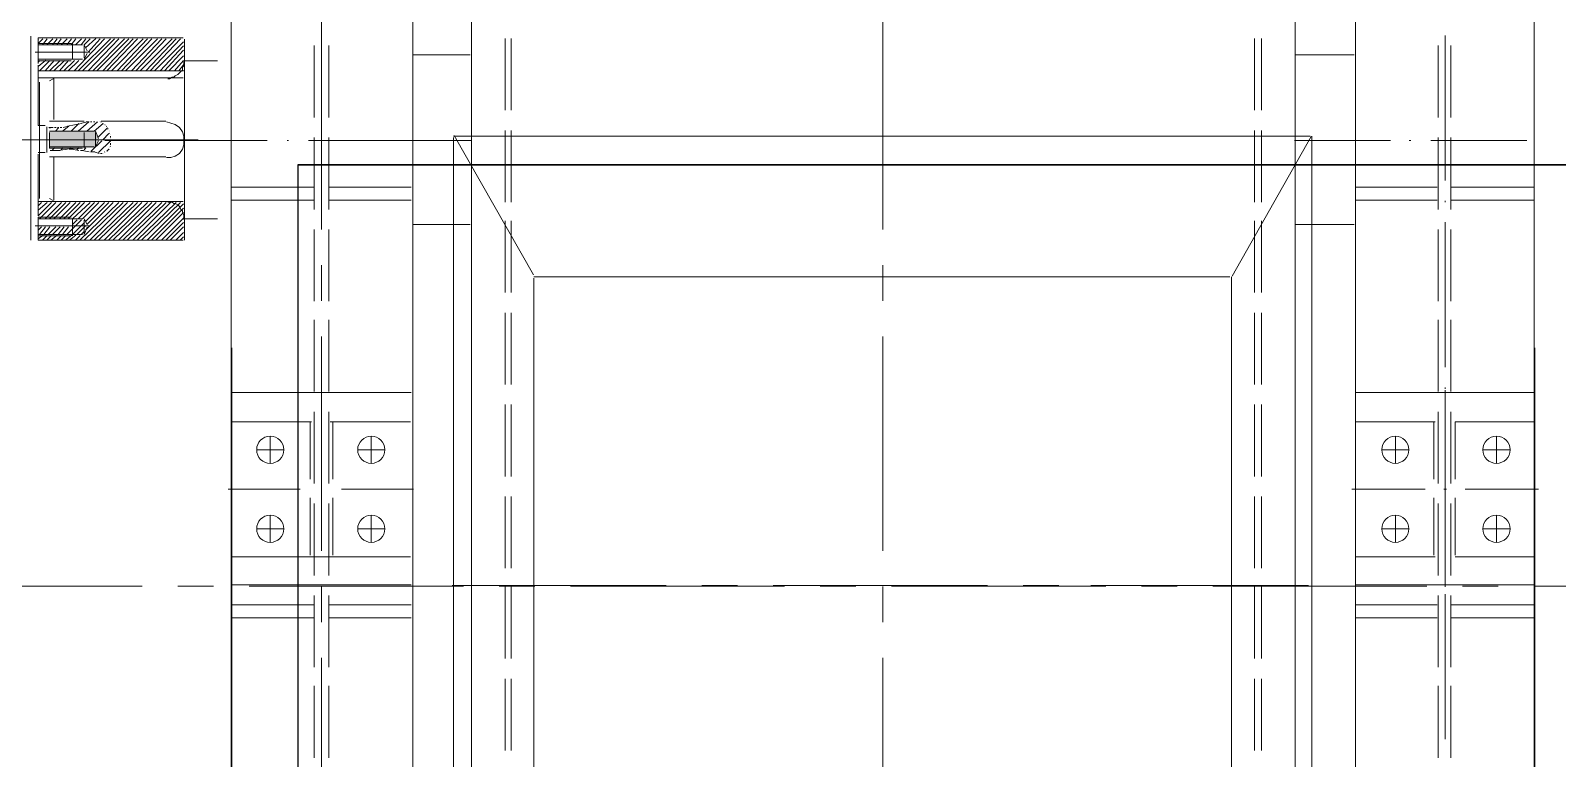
# Model space of a CAD drawing. Header units: millimetres. Extents: x 163705 to 1616509, y 81827 to 302547.
# Drawn here: x 195690 to 197049, y 150106 to 150754 of the extents above; entities that cross this region are included whole.
import ezdxf

# ---------------------------------------------------------------- set-up
doc = ezdxf.new("R2010")
doc.units = ezdxf.units.MM
doc.header["$LTSCALE"] = 10
doc.linetypes.add('CENTER2', pattern=[28.575, 19.05, -3.175, 3.175, -3.175])
doc.layers.add('1-中心线', color=1, linetype='CENTER2', lineweight=0)
doc.layers.add('1-设备轮廓', color=2, linetype='Continuous', lineweight=18)

# ---------------------------------------------------------------- blocks, each defined once
blk = doc.blocks.new('2PG0806-俯视图')
h = blk.add_hatch(color=256)
h.dxf.hatch_style = 1
h.paths.add_polyline_path([(1864.2, 1323.4), (1864.2, 1342.6), (1856.5, 1342.6), (1850.1, 1342.6), (1850.1, 1323.4), (1850.1, 1311.9), (1850.1, 1301.7), (1856.5, 1297.9), (1864.2, 1301.7), (1864.2, 1311.9)])
for p, q in [((1949.1, 1358.5), (1767.8, 1358.5)), ((1767.8, 1352.2), (1788.2, 1352.2)), ((1767.8, 1352.2), (1767.8, 1223.2)), ((1767.8, 1348.3), (1772, 1344.1)), ((1769, 1352.2), (1772.1, 1347.8)), ((1771.6, 1352.2), (1786.9, 1352.2)), ((1771.6, 1352.2), (1771.6, 1322.8)), ((1772.9, 1352.2), (1772.9, 1312.6)), ((1772.9, 1352.2), (1772.9, 1352.2)), ((1772.9, 1350.9), (1779.6, 1345.5)), ((1772.9, 1347.1), (1779.6, 1341.6)), ((1776.7, 1352.2), (1779.6, 1349.2)), ((1780.5, 1354.7), (1780.5, 1308.8)), ((1780.5, 1354.7), (1780.5, 1306.2)), ((1786.9, 1352.2), (1786.9, 1312.6)), ((1786.9, 1350.9), (1801.3, 1336.5)), ((1786.9, 1345.8), (1801.3, 1331.4)), ((1788.2, 1352.2), (1788.2, 1322.8)), ((1789.5, 1352.2), (1844.4, 1352.2)), ((1789.5, 1352.2), (1801.3, 1340.3)), ((1794.6, 1352.2), (1801.4, 1344.1)), ((1798.4, 1352.2), (1801.3, 1349.2)), ((1802.2, 1352.2), (1802.2, 1223.2)), ((1804.8, 1350.9), (1908.2, 1350.9)), ((1845.7, 1352.2), (1845.7, 1345.8)), ((1869.9, 1352.2), (1869.9, 1345.8)), ((1869.9, 1352.2), (1923.5, 1352.2)), ((1912.1, 1352.2), (1912.1, 1223.2)), ((1918.4, 1352.2), (1918.4, 1223.2)), ((1918.4, 1350.9), (1927.7, 1341.6)), ((1918.4, 1345.8), (1927.7, 1337.8)), ((1922.3, 1352.2), (1927.8, 1345.3)), ((1924.8, 1352.2), (1946.5, 1352.2)), ((1947.8, 1352.2), (1926.1, 1352.2)), ((1926.1, 1352.2), (1927.7, 1350.5)), ((1927.4, 1352.2), (1927.4, 1322.8)), ((1942.7, 1352.2), (1928.7, 1352.2)), ((1928.7, 1352.2), (1928.7, 1312.6)), ((1935, 1354.7), (1935, 1308.8)), ((1935, 1354.7), (1935, 1306.2)), ((1941.4, 1352.2), (1941.4, 1312.6)), ((1941.4, 1348.3), (1946.8, 1344.2)), ((1942.7, 1352.2), (1942.7, 1322.8)), ((1942.7, 1352.2), (1946.9, 1348)), ((1946.5, 1352.2), (1946.9, 1351.8)), ((1947.8, 1352.2), (1947.8, 1223.2)), ((1767.8, 1344.5), (1772, 1340.3)), ((1767.8, 1340.7), (1772.1, 1335.1)), ((1767.8, 1335.6), (1772, 1331.4)), ((1767.8, 1331.7), (1772, 1327.5)), ((1772.9, 1343.2), (1779.6, 1336.5)), ((1772.9, 1339.4), (1779.6, 1332.6)), ((1772.9, 1334.3), (1779.6, 1328.9)), ((1786.9, 1341.9), (1801.3, 1327.5)), ((1786.9, 1338.1), (1801.3, 1323.7)), ((1786.9, 1333), (1801.3, 1318.6)), ((1802.2, 1338.1), (1802.2, 1237.2)), ((1804.8, 1341.9), (1803, 1338.8)), ((1841.8, 1338.1), (1803.5, 1338.1)), ((1841.8, 1341.9), (1841.8, 1238.5)), ((1845.7, 1344.5), (1868.6, 1344.5)), ((1847.6, 1332.4), (1847.6, 1341.3)), ((1848.8, 1326), (1847.8, 1332.1)), ((1848.2, 1339.4), (1849.9, 1337.7)), ((1848.2, 1331.7), (1849.9, 1330.1)), ((1849.5, 1341.9), (1863.5, 1341.9)), ((1849.5, 1341.9), (1849.5, 1312.6)), ((1850.8, 1341.9), (1850.8, 1302.4)), ((1857.1, 1341.9), (1857.1, 1223.2)), ((1857.1, 1339.4), (1857.1, 1223.2)), ((1864.8, 1341.9), (1864.8, 1312.6)), ((1864.8, 1341.9), (1864.8, 1302.4)), ((1864.8, 1336.8), (1867.7, 1333.9)), ((1867.4, 1341.9), (1868.1, 1340)), ((1868, 1342.6), (1868, 1338.8)), ((1868, 1337.5), (1868, 1336.2)), ((1868, 1334.9), (1868, 1333.6)), ((1868, 1332.4), (1868, 1331.1)), ((1873.7, 1341.9), (1873.7, 1311.3)), ((1912.1, 1338.1), (1875, 1338.1)), ((1909.5, 1341.9), (1911.3, 1338.8)), ((1912.1, 1338.1), (1912.1, 1237.2)), ((1918.4, 1341.9), (1927.7, 1332.6)), ((1918.4, 1338.1), (1927.7, 1328.8)), ((1918.4, 1333), (1927.7, 1325)), ((1941.4, 1344.5), (1946.9, 1339)), ((1941.4, 1339.4), (1946.8, 1335.3)), ((1941.4, 1335.6), (1946.8, 1331.5)), ((1941.4, 1331.7), (1946.9, 1326.3)), ((1767.8, 1327.9), (1772.1, 1322.3)), ((1767.8, 1324.1), (1772.1, 1318.5)), ((1767.8, 1319), (1772, 1314.8)), ((1771.6, 1321.5), (1786.9, 1321.5)), ((1772.9, 1330.5), (1779.6, 1325.1)), ((1772.9, 1326.6), (1786, 1313.5)), ((1772.9, 1321.5), (1783.5, 1310.9)), ((1781.8, 1321.5), (1786, 1317.3)), ((1785.6, 1321.5), (1785.6, 1321.5)), ((1786.9, 1329.2), (1801.3, 1314.8)), ((1786.9, 1325.3), (1801.3, 1310.9)), ((1786.9, 1321.5), (1801.4, 1305.8)), ((1847.6, 1315.8), (1848.5, 1320.6)), ((1848.8, 1320.9), (1848.8, 1324.7)), ((1849.5, 1324.1), (1849.9, 1323.7)), ((1864.8, 1330.5), (1869.1, 1324.9)), ((1864.8, 1322.8), (1871.6, 1316)), ((1868, 1329.8), (1868.9, 1326.4)), ((1869.3, 1326), (1871.6, 1313.5)), ((1918.4, 1329.2), (1927.7, 1319.9)), ((1918.4, 1325.3), (1927.7, 1316)), ((1918.4, 1320.2), (1946.9, 1293.1)), ((1942.7, 1321.5), (1928.7, 1321.5)), ((1941.4, 1326.6), (1946.8, 1322.5)), ((1941.4, 1322.8), (1946.8, 1318.7)), ((1941.4, 1319), (1946.9, 1313.5)), ((1767.8, 1315.1), (1801.4, 1280.3)), ((1767.8, 1311.3), (1801.4, 1276.4)), ((1767.8, 1306.2), (1801.3, 1272.6)), ((1772.9, 1317.7), (1780.9, 1309.7)), ((1772.9, 1313.9), (1775.8, 1310.9)), ((1772.9, 1311.3), (1785.6, 1311.3)), ((1772.9, 1311.3), (1779.4, 1308.6)), ((1776.7, 1310), (1801.3, 1285.4)), ((1786.9, 1311.3), (1781.6, 1308.6)), ((1781.8, 1308.8), (1801.3, 1289.2)), ((1784.4, 1310), (1801.3, 1293.1)), ((1786.9, 1316.4), (1801.3, 1302)), ((1786.9, 1312.6), (1801.3, 1298.2)), ((1846.3, 1306.8), (1847.3, 1311.6)), ((1846.3, 1301.7), (1846.3, 1305.6)), ((1846.9, 1304.9), (1856.2, 1295.6)), ((1847.6, 1311.9), (1847.6, 1314.5)), ((1848.2, 1317.7), (1849.9, 1316)), ((1848.2, 1311.3), (1849.9, 1309.7)), ((1849.5, 1311.3), (1863.5, 1311.3)), ((1864.8, 1316.4), (1872.9, 1307)), ((1864.8, 1308.8), (1872.9, 1299.4)), ((1871.8, 1313.2), (1872.7, 1309.8)), ((1873.1, 1309.4), (1873.1, 1306.8)), ((1873.1, 1305.6), (1873.1, 1304.3)), ((1918.4, 1316.4), (1946.9, 1287.9)), ((1918.4, 1312.6), (1946.9, 1284.1)), ((1918.4, 1307.5), (1946.9, 1280.3)), ((1928.7, 1311.3), (1933.9, 1308.6)), ((1941.4, 1311.3), (1929.9, 1311.3)), ((1935, 1307.5), (1946.9, 1296.9)), ((1941.4, 1311.3), (1936.1, 1308.6)), ((1938.9, 1310), (1947, 1300.7)), ((1941.4, 1313.9), (1946.8, 1309.8)), ((1941.4, 1311.3), (1946.9, 1305.8)), ((1767.8, 1302.4), (1801.4, 1267.5)), ((1767.8, 1298.5), (1801.4, 1263.7)), ((1767.8, 1293.4), (1801.3, 1259.9)), ((1845, 1297.9), (1845.9, 1301.3)), ((1845, 1295.3), (1845, 1296.6)), ((1845, 1294.1), (1845, 1294.1)), ((1845.7, 1298.5), (1856.2, 1287.9)), ((1846.3, 1292.8), (1845.9, 1293.2)), ((1846.3, 1291.5), (1846.3, 1291.5)), ((1846.3, 1291.5), (1846.3, 1291.5)), ((1846.9, 1290.9), (1848.6, 1289.2)), ((1850.8, 1301.1), (1863.5, 1301.1)), ((1850.8, 1301.1), (1856.1, 1298.4)), ((1856.5, 1148.5), (1856.5, 1292.8)), ((1857.1, 1294.7), (1862.6, 1289.2)), ((1864.8, 1301.1), (1858.3, 1298.4)), ((1859.7, 1298.5), (1867.7, 1290.5)), ((1864.8, 1302.4), (1871.6, 1294.3)), ((1869.3, 1291.5), (1868.9, 1291.1)), ((1869.3, 1291.5), (1869.3, 1291.5)), ((1870.6, 1292.8), (1870.2, 1292.4)), ((1870.6, 1294.1), (1870.6, 1294.1)), ((1871.8, 1295.3), (1871.8, 1295.3)), ((1871.8, 1294.1), (1871.8, 1294.1)), ((1873.1, 1296.6), (1872.7, 1296.2)), ((1873.1, 1303), (1873.1, 1301.7)), ((1873.1, 1300.5), (1873.1, 1300.5)), ((1873.1, 1299.2), (1873.1, 1299.2)), ((1873.1, 1297.9), (1873.1, 1297.9)), ((1873.7, 1296), (1873.7, 1238.5)), ((1918.4, 1303.6), (1946.9, 1275.2)), ((1918.4, 1299.8), (1946.9, 1271.3)), ((1918.4, 1294.7), (1946.9, 1267.5)), ((1918.4, 1290.9), (1946.9, 1263.7)), ((1767.8, 1289.6), (1801.4, 1254.7)), ((1767.8, 1285.8), (1801.4, 1250.9)), ((1767.8, 1280.7), (1801.3, 1247.1)), ((1846.3, 1290.2), (1846.3, 1290.2)), ((1847.6, 1290.2), (1847.6, 1290.2)), ((1848.8, 1289), (1848.5, 1289.3)), ((1850.1, 1289), (1850.1, 1289)), ((1850.1, 1289), (1850.1, 1289)), ((1851.4, 1287.7), (1851, 1288.1)), ((1854, 1287.7), (1852.7, 1287.7)), ((1855.2, 1287.7), (1855.2, 1287.7)), ((1856.5, 1287.7), (1856.5, 1287.7)), ((1857.1, 1287), (1857.1, 1287)), ((1857.8, 1287.7), (1857.8, 1287.7)), ((1860.3, 1287.7), (1859.1, 1287.7)), ((1861.6, 1287.7), (1861.6, 1287.7)), ((1862.9, 1289), (1862.5, 1288.6)), ((1864.2, 1289), (1864.2, 1289)), ((1865.4, 1289), (1865.4, 1289)), ((1866.7, 1290.2), (1866.4, 1289.9)), ((1868, 1290.2), (1868, 1290.2)), ((1918.4, 1287), (1946.9, 1258.6)), ((1918.4, 1281.9), (1946.9, 1254.8)), ((1918.4, 1278.1), (1946.9, 1250.9)), ((1767.8, 1276.8), (1801.4, 1242)), ((1767.8, 1273), (1801.4, 1238.1)), ((1767.8, 1267.9), (1801.3, 1234.3)), ((1767.8, 1264.1), (1801.4, 1229.2)), ((1918.4, 1274.3), (1946.9, 1245.8)), ((1918.4, 1269.2), (1946.9, 1242)), ((1918.4, 1265.3), (1946.9, 1238.2)), ((1767.8, 1260.2), (1801.4, 1225.4)), ((1767.8, 1255.1), (1800.1, 1222.8)), ((1767.8, 1251.3), (1796.2, 1222.8)), ((1918.4, 1261.5), (1946.9, 1233)), ((1918.4, 1256.4), (1946.9, 1229.2)), ((1918.4, 1252.6), (1946.9, 1225.4)), ((1767.8, 1247.5), (1792.4, 1222.8)), ((1767.8, 1242.4), (1787.3, 1222.8)), ((1767.8, 1238.5), (1783.5, 1222.8)), ((1801.6, 1235.3), (1801.6, 1236.6)), ((1841.2, 1237.9), (1841.2, 1234.1)), ((1871.8, 1234.1), (1873.1, 1237.9)), ((1911.4, 1236.6), (1911.4, 1235.3)), ((1918.4, 1248.7), (1944.3, 1222.8)), ((1918.4, 1243.6), (1940.5, 1222.9)), ((1918.4, 1239.8), (1936.7, 1222.9)), ((1767.8, 1234.7), (1779.6, 1222.8)), ((1767.8, 1229.6), (1774.5, 1222.8)), ((1767.8, 1225.8), (1770.7, 1222.8)), ((1790.1, 1222.6), (1792.7, 1223.8)), ((1792.7, 1223.8), (1793.9, 1223.8)), ((1793.9, 1223.8), (1795.2, 1225.1)), ((1795.2, 1225.1), (1797.8, 1226.4)), ((1797.8, 1226.4), (1799.1, 1227.7)), ((1799.1, 1227.7), (1800.3, 1230.2)), ((1800.3, 1231.5), (1801.6, 1232.8)), ((1800.3, 1230.2), (1800.3, 1231.5)), ((1801.6, 1232.8), (1801.6, 1235.3)), ((1841.2, 1234.1), (1842.5, 1230.2)), ((1842.5, 1230.2), (1845, 1226.4)), ((1845, 1226.4), (1848.8, 1223.8)), ((1848.8, 1223.8), (1852.7, 1222.6)), ((1860.3, 1222.6), (1864.2, 1223.8)), ((1864.2, 1223.8), (1868, 1226.4)), ((1868, 1226.4), (1870.6, 1230.2)), ((1870.6, 1230.2), (1871.8, 1234.1)), ((1911.4, 1235.3), (1912.7, 1232.8)), ((1912.7, 1232.8), (1912.7, 1231.5)), ((1912.7, 1231.5), (1914, 1230.2)), ((1914, 1230.2), (1915.2, 1227.7)), ((1915.2, 1227.7), (1916.5, 1226.4)), ((1916.5, 1226.4), (1917.8, 1225.1)), ((1917.8, 1225.1), (1919.1, 1223.8)), ((1918.4, 1236), (1931.6, 1222.8)), ((1918.4, 1230.9), (1927.7, 1222.9)), ((1918.4, 1227), (1923.8, 1222.9)), ((1918.4, 1223.2), (1918.8, 1222.8)), ((1919.1, 1223.8), (1921.6, 1223.8)), ((1921.6, 1223.8), (1922.9, 1222.6)), ((1767.8, 1221.9), (1946.5, 1221.9)), ((1770.3, 1221.9), (1944, 1221.9)), ((1786.3, 1222.6), (1788.8, 1222.6)), ((1786.9, 1221.9), (1786.9, 1192.6)), ((1927.4, 1221.9), (1788.2, 1221.9)), ((1788.8, 1222.6), (1790.1, 1222.6)), ((1904.4, 1221.9), (1811.2, 1221.9)), ((1852.7, 1222.6), (1856.5, 1222.6)), ((1856.5, 1222.6), (1860.3, 1222.6)), ((1922.9, 1222.6), (1925.5, 1222.6)), ((1925.5, 1222.6), (1926.7, 1222.6)), ((1927.4, 1221.9), (1927.4, 1192.6)), ((1546.2, 1183), (1546.2, 1119.1)), ((2742.6, 1180.4), (349.9, 1180.4)), ((1672, 1179.8), (485.8, 1179.8)), ((1432, 1179.8), (1432, 1107)), ((1443.5, 1179.8), (1443.5, 1107)), ((1461.3, 1179.8), (1461.3, 1020.2)), ((1632.4, 1179.8), (1462.6, 1179.8)), ((1486.2, 1180.4), (1486.2, 1108.9)), ((1606.3, 1180.4), (1606.3, 1108.9)), ((1632.4, 1179.8), (1632.4, 1020.2)), ((1803.5, 1179.8), (1803.5, 1107)), ((1815, 1179.8), (1815, 1107)), ((1856.5, 1129.4), (1856.5, 1130.6)), ((1371.3, 1106.4), (1307.5, 1106.4)), ((1451.8, 1106.4), (1387.9, 1106.4)), ((1533.5, 1106.4), (1469.6, 1106.4)), ((1486.2, 1108.9), (1486.2, 1092.3)), ((1538.6, 1110.2), (1487.5, 1110.2)), ((1615.2, 1106.4), (1551.3, 1106.4)), ((1606.3, 1110.2), (1555.2, 1110.2)), ((1696.9, 1106.4), (1633.1, 1106.4)), ((1777.3, 1106.4), (1713.5, 1106.4)), ((1859.1, 1106.4), (1795.2, 1106.4)), ((1856.5, 967.2), (1856.5, 1111.5)), ((1940.8, 1106.4), (1876.9, 1106.4)), ((1371.3, 1093.6), (1307.5, 1093.6)), ((1451.8, 1093.6), (1387.9, 1093.6)), ((1432, 1093), (1432, 1020.2)), ((1443.5, 1093), (1443.5, 1020.2)), ((1533.5, 1093.6), (1469.6, 1093.6)), ((1486.2, 1092.3), (1486.2, 1020.8)), ((1538.6, 1089.8), (1487.5, 1089.8)), ((1615.2, 1093.6), (1551.3, 1093.6)), ((1606.3, 1089.8), (1555.2, 1089.8)), ((1606.3, 1092.3), (1606.3, 1020.8)), ((1696.9, 1093.6), (1633.1, 1093.6)), ((1777.3, 1093.6), (1713.5, 1093.6)), ((1859.1, 1093.6), (1795.2, 1093.6)), ((1803.5, 1093), (1803.5, 1020.2)), ((1815, 1093), (1815, 1020.2)), ((1940.8, 1093.6), (1876.9, 1093.6)), ((1546.2, 1082.1), (1546.2, 1018.3)), ((2743.3, 1018.9), (348.6, 1018.9)), ((1672, 1018.9), (453.9, 1018.9)), ((1632.4, 1018.9), (1462.6, 1018.9)), ((1781.8, 1018.9), (1781.8, 967.8)), ((1932.5, 1018.9), (1932.5, 967.8)), ((1059.8, 982.5), (1859.1, 982.5)), ((1861, 981.9), (1737, 911.5)), ((1860.3, 982.5), (1860.3, 982.5)), ((1860.3, 982.5), (1860.3, 220.3)), ((2347.5, 966.6), (507.5, 966.6)), ((1377.7, 936.6), (1313.9, 936.6)), ((1377.7, 931.4), (1313.9, 931.4)), ((1459.4, 936.6), (1395.6, 936.6)), ((1459.4, 931.4), (1395.6, 931.4)), ((1539.9, 936.6), (1476, 936.6)), ((1539.9, 931.4), (1476, 931.4)), ((1621.6, 936.6), (1557.7, 936.6)), ((1621.6, 931.4), (1557.7, 931.4)), ((1703.3, 936.6), (1639.4, 936.6)), ((1703.3, 931.4), (1639.4, 931.4)), ((1785, 936.6), (1721.2, 936.6)), ((1785, 931.4), (1721.2, 931.4)), ((1865.4, 936.6), (1801.6, 936.6)), ((1865.4, 931.4), (1801.6, 931.4)), ((1947.2, 936.6), (1883.3, 936.6)), ((1947.2, 931.4), (1883.3, 931.4)), ((1184.9, 911), (1733.9, 911)), ((1735.2, 911), (1735.2, 911)), ((1735.2, 911), (1735.2, 291.8)), ((1460.7, 286.6), (1460.7, 415.6)), ((1735.2, 290.5), (1186.2, 290.5)), ((1735.2, 290.5), (1735.2, 290.5)), ((1735.8, 289.8), (1859.9, 219.4)), ((1377.7, 270), (1313.9, 270)), ((1377.7, 263.7), (1313.9, 263.7)), ((1459.4, 270), (1395.6, 270)), ((1459.4, 263.7), (1395.6, 263.7)), ((1539.9, 270), (1476, 270)), ((1539.9, 263.7), (1476, 263.7)), ((1621.6, 270), (1557.7, 270)), ((1621.6, 263.7), (1557.7, 263.7)), ((1703.3, 270), (1639.4, 270)), ((1703.3, 263.7), (1639.4, 263.7)), ((1785, 270), (1721.2, 270)), ((1785, 263.7), (1721.2, 263.7)), ((1865.4, 270), (1801.6, 270)), ((1865.4, 263.7), (1801.6, 263.7)), ((1947.2, 270), (1883.3, 270)), ((1947.2, 263.7), (1883.3, 263.7)), ((2347.5, 233.7), (507.5, 233.7)), ((1781.8, 233.7), (1781.8, 181.3)), ((1856.5, 234.3), (1856.5, 148.8)), ((1932.5, 233.7), (1932.5, 181.3)), ((1860.3, 219), (1061, 219)), ((1860.3, 219), (1860.3, 219)), ((2743.3, 180), (350.5, 180)), ((1672, 180), (453.9, 180)), ((1432, 180), (1432, 107.3)), ((1443.5, 180), (1443.5, 107.3)), ((1461.3, 180), (1461.3, 21.7)), ((1632.4, 180), (1462.6, 180)), ((1486.2, 109.2), (1486.2, 179.4)), ((1546.2, 118.1), (1546.2, 183.2)), ((1606.3, 109.2), (1606.3, 179.4)), ((1632.4, 180), (1632.4, 21.7)), ((1803.5, 180), (1803.5, 107.3)), ((1815, 180), (1815, 107.3)), ((1856.5, 132.2), (1856.5, 130.9)), ((1538.6, 110.4), (1487.5, 110.4)), ((1606.3, 110.4), (1555.2, 110.4)), ((1856.5, 113), (1856.5, 27.5)), ((1371.3, 106.6), (1307.5, 106.6)), ((1371.3, 95.1), (1307.5, 95.1)), ((1453, 100.2), (1324.1, 100.2)), ((1451.8, 106.6), (1387.9, 106.6)), ((1451.8, 95.1), (1387.9, 95.1)), ((1528.4, 100.2), (1459.4, 100.2)), ((1533.5, 106.6), (1469.6, 106.6)), ((1533.5, 95.1), (1469.6, 95.1)), ((1472.2, 100.2), (1470.9, 100.2)), ((1619, 100.2), (1490.1, 100.2)), ((1546.2, 99), (1546.2, 101.5)), ((1547.5, 100.2), (1546.2, 100.2)), ((1615.2, 106.6), (1551.3, 106.6)), ((1615.2, 95.1), (1551.3, 95.1)), ((1634.3, 100.2), (1565.4, 100.2)), ((1696.9, 106.6), (1633.1, 106.6)), ((1696.9, 95.1), (1633.1, 95.1)), ((1636.9, 100.2), (1635.6, 100.2)), ((1783.7, 100.2), (1654.8, 100.2)), ((1777.3, 106.6), (1713.5, 106.6)), ((1777.3, 95.1), (1713.5, 95.1)), ((1859.1, 106.6), (1795.2, 106.6)), ((1859.1, 95.1), (1795.2, 95.1)), ((1802.9, 100.2), (1801.6, 100.2)), ((1949.7, 100.2), (1820.8, 100.2)), ((1940.8, 106.6), (1876.9, 106.6)), ((1940.8, 95.1), (1876.9, 95.1)), ((1432, 94.5), (1432, 21.7)), ((1443.5, 94.5), (1443.5, 21.7)), ((1486.2, 21.1), (1486.2, 91.3)), ((1538.6, 91.3), (1487.5, 91.3)), ((1546.2, 17.2), (1546.2, 82.4)), ((1606.3, 91.3), (1555.2, 91.3)), ((1606.3, 21.1), (1606.3, 91.3)), ((1803.5, 94.5), (1803.5, 21.7)), ((1815, 94.5), (1815, 21.7)), ((348.6, 21.1), (2741.4, 21.1)), ((1672, 20.4), (485.8, 20.4)), ((1632.4, 20.4), (1462.6, 20.4))]:
    blk.add_line(p, q)
for centre in [(1511.1, 1145.6), (1581.4, 1145.6), (1511.1, 1055.7), (1581.4, 1055.7), (1511.1, 144.6), (1581.4, 144.6), (1511.1, 54.6), (1581.4, 54.6)]:
    blk.add_circle(centre, 12.1)
at = {"layer": '1-中心线'}
for p, q in [((1857.1, 2257.4), (1857.1, 1180.4)), ((1511.1, 1133.5), (1511.1, 1157.7)), ((1581.4, 1133.5), (1581.4, 1157.7)), ((1499, 1145.6), (1523.3, 1145.6)), ((1593.5, 1145.6), (1569.2, 1145.6)), ((348.6, 1100), (2731.1, 1100)), ((1511.1, 1067.8), (1511.1, 1043.5)), ((1581.4, 1067.8), (1581.4, 1043.5)), ((1499, 1055.7), (1523.3, 1055.7)), ((1593.5, 1055.7), (1569.2, 1055.7)), ((1460.7, 983.8), (1460.7, 215.1)), ((348.6, 600.7), (3023.5, 600.7)), ((1511.1, 132.4), (1511.1, 156.7)), ((1581.4, 132.4), (1581.4, 156.7)), ((1499, 144.6), (1523.3, 144.6)), ((1593.5, 144.6), (1569.2, 144.6)), ((1499, 54.6), (1523.3, 54.6)), ((1511.1, 66.8), (1511.1, 42.5)), ((1593.5, 54.6), (1569.2, 54.6)), ((1581.4, 66.8), (1581.4, 42.5))]:
    blk.add_line(p, q, dxfattribs=at)
blk = doc.blocks.new('A$C1db492d9')
blk.add_lwpolyline([(5100, 6974.5), (3900.1, 6974.5), (3900.1, 6174.5), (5100, 6174.5)])
at = {"layer": '1-设备轮廓', "rotation": 90}
blk.add_blockref('2PG0806-俯视图', (5021.1, 5139.9), dxfattribs=at)

msp = doc.modelspace()

# ---------------------------------------------------------------- linework, layer by layer
msp.add_lwpolyline([(197127.833, 150634.179), (195927.904, 150634.179), (195927.904, 149834.179), (197127.833, 149834.179)])
at = {"layer": '1-中心线'}
msp.add_line((183311.682, 150259.632), (261928.108, 150259.632), dxfattribs=at)

# ---------------------------------------------------------------- block references
msp.add_blockref('A$C1db492d9', (192027.833, 143659.632))

doc.saveas('drawing.dxf')
